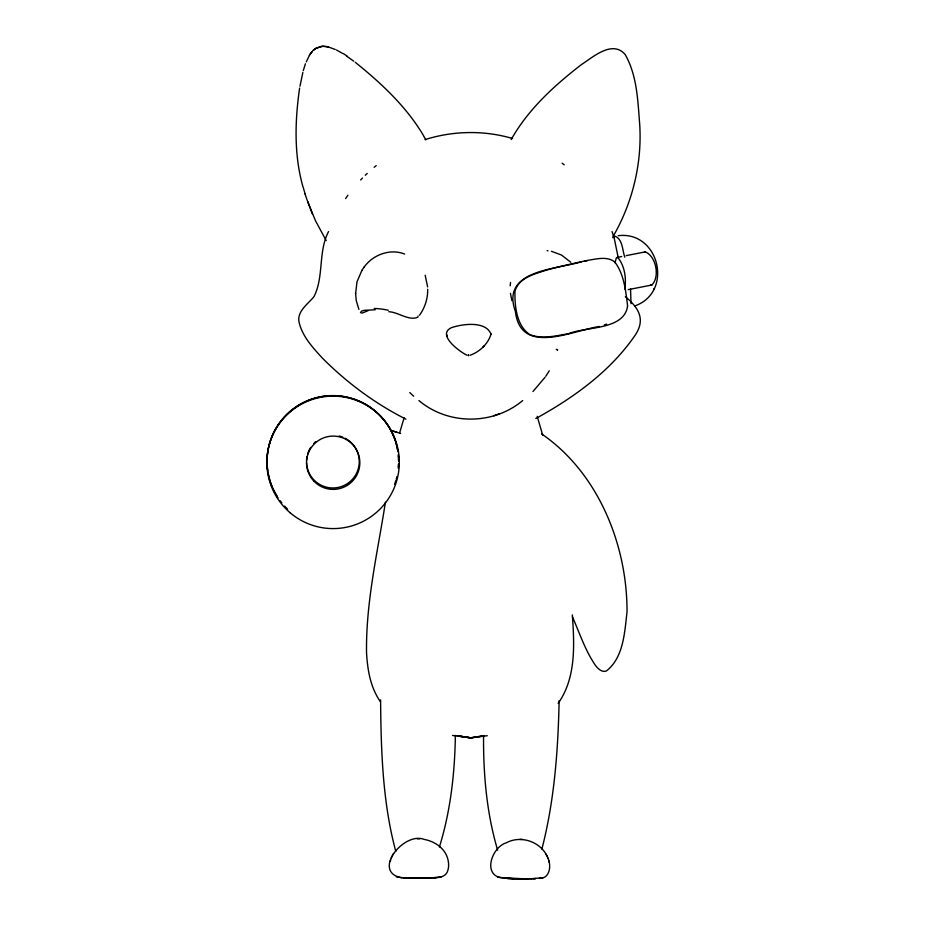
<?xml version="1.0" encoding="UTF-8"?>
<svg xmlns="http://www.w3.org/2000/svg" width="925" height="925" viewBox="0 0 925 925"><rect width="100%" height="100%" fill="white"/><g stroke="black" fill="none" stroke-linecap="round" stroke-linejoin="round"><path stroke-width="1.39" d="M355.605 293.607L357.004 281.801L361.918 270.377M380.591 699.878C381.042 750.51 382.534 802.241 395.784 851.347M483.636 735.687L483.544 738.404C483.428 775.994 486.908 814.035 497.638 850.168M510.195 285.802L510.554 282.449M615.021 262.839L616.327 257.832L621.727 256.491M418.031 316.072L417.903 317.183C409 321.264 398.386 312.107 388.812 311.702M468.57 354.761L468.385 355.767L468.223 355.038M299.608 88.083C294.89 121.071 293.849 155.308 303.192 187.613M631.035 303.654L630.526 288.901M299.978 86.187L302.868 72.416M385.424 502.183C377.689 552.017 365.849 601.724 366.531 652.449C367.445 669.561 370.347 687.425 380.429 701.728M430.391 878.022C418.817 878.264 437.988 878.045 439.849 877.189C442.809 876.622 445.804 875.085 447.145 872.252C449.527 867.083 448.845 860.955 446.706 855.822C442.821 846.699 433.536 841.149 424.101 839.368C403.427 831.332 371.226 872.46 401.936 877.79M491.071 333.902C488.215 343.892 479.693 351.824 470.062 355.281M491.002 334.191C485.949 320.744 462.512 323.842 451.354 327.716C436.496 334.757 459.69 351.708 466.79 355.142M390.281 861.464L390.674 859.88M399.646 432.784L404.121 417.788M624.803 289.086C626.468 278.541 624.78 265.88 617.842 257.532L617.033 257.404M303.261 70.635L305.423 63.79M541.865 849.138C554.387 800.807 558.099 750.452 559.128 700.664M439.41 846.988C450.313 811.826 454.614 774.803 455.32 738.069L455.297 735.363M634.804 305.944C673.874 292.15 659.247 230.707 618.258 235.69M328.548 231.562C317.934 251.924 324.155 276.737 313.933 296.705C308.048 304.036 296.647 311.309 299.099 322.316C302.394 336.434 312.685 347.488 322.178 357.894C346.644 382.511 374.914 403.52 405.925 419.164M306.256 61.883L309.401 55.465M391.344 857.81L392.073 856.099M653.617 289.409L653.917 288.785M511.167 139.594C528.094 109.427 554.098 85.736 581.166 64.785C592.937 57.119 612.5 39.555 625.207 54.575C637.279 75.815 637.834 101.38 639.753 125.152C642.043 163.898 632.423 203.084 612.986 236.638M393.518 853.417L392.524 855.163M309.343 55.327L310.65 53.557M558.122 703.405C576.24 677.898 574.402 644.54 572.332 614.882M309.644 54.829L311.968 51.869M545.842 376.186L549.277 370.833M419.476 315.275C424.887 307.771 427.94 298.532 427.674 289.271M345.661 198.551L347.881 195.233M363.93 267.383C372.706 254.791 390.061 248.235 404.664 254.063M361.687 270.713L364.126 267.082M545.068 377.238L532.985 391.495M310.916 52.979L312.315 51.488M612.812 237.725L614.79 236.153C622.814 238.916 622.317 250.467 624.803 257.219M360.646 179.97L362.438 178.028M482.711 347.372L484.376 345.649M312.951 50.621L313.725 50.089M365.283 175.241L367.225 173.438M313.309 50.274L315.205 48.909M314.026 49.626L315.598 48.655M374.151 167.286L376.232 165.633M522.694 400.548C493.36 425.199 448.22 425.338 418.921 400.548M315.541 48.505L320.177 46.736M315.922 48.262L322.004 46.458M535.818 418.528C573.269 397.935 609.656 371.862 634.33 336.399C645.673 320.64 639.869 308.522 625.346 296.705M368.046 310.661L362.265 313.066L360.484 312.638L361.525 311.17L364.161 310.326L375.249 309.771M644.193 252.409L645.338 251.889C656.114 256.237 660.149 276.968 651.801 285.027L628.179 289.629M604.337 324.929L606.58 324.108M539.448 878.368C550.04 878.773 551.624 865.222 547.739 857.695M493.707 415.788L499.708 413.648M425.049 139.606C453.273 130.679 484.168 130.124 512.577 138.519M599.4 326.479C572.436 330.537 520.625 356.379 515.387 311.447C500.437 269.776 556.145 269.614 581.675 261.752M441.549 876.75L430.333 878.022M542.894 877.709L531.297 878.727M626.156 255.624L645.338 251.889M452.545 735.444L470.721 737.849L482.122 735.93M320.57 46.493L322.478 46.423M484.295 735.872L470.733 737.849L457.216 735.872M584.415 261.243L587.028 260.827M487.313 735.71L470.733 737.849L459.297 736.161M434.426 877.825L436.311 877.686M426.841 878.103L434.345 877.779M416.181 878.137L410.989 878.114L419.326 878.114L414.897 878.137M417.314 838.871L419.765 838.825M322.42 46.273L325.45 46.504M508.935 878.449L520.833 878.681M548.143 858.666C542.339 842.305 521.48 834.547 506.322 842.802C492.192 846.861 482.203 874.518 501.327 877.848M430.553 878.01L432.218 877.941M532.025 878.715L535.679 878.623L533.528 878.681M523.076 878.727L531.574 878.727L527.782 878.75M517.514 878.657L512.473 878.565L521.469 878.681M519.919 878.692L522.59 878.657M322.906 46.262L326.502 46.643M422.979 878.137L426.922 878.091M421.904 878.137L426.541 878.103M426.425 878.103L418.424 878.137L422.864 878.137L420.933 878.137M418.886 878.137L422.968 878.137M424.806 878.114L425.673 878.114M415.603 878.137L422.39 878.137M412.307 878.114L413.417 878.114M414.805 878.137L416.828 878.137M519.931 878.669L520.833 878.704M411.232 878.114L403.392 877.883M524.359 878.738L520.382 878.692L528.279 878.75M412.55 878.114L415.66 878.137M520.382 878.692L524.463 878.727L516.925 878.657M526.001 878.738L526.949 878.738M407.96 878.045L411.347 878.114M513.583 878.588L514.45 878.6M516.3 878.646L518.324 878.669M512.727 878.577L509.074 878.449M410.885 878.103L403.473 877.894M403.786 877.906L396.374 876.912M650.541 284.993L651.801 285.027M507.12 878.357L497.789 877.062M519.931 839.368L522.371 839.449M505.027 878.23L512.381 878.565L505.166 878.23M504.842 878.218L502.946 878.056L508.565 878.426M547.126 250.687L547.982 250.779M325.912 46.435L327.022 46.736M458.603 735.849L470.721 737.849M326.964 46.597L327.566 46.84M551.427 251.288L561.51 255.046L570.783 262.272M327.508 46.701L328.109 46.967M328.051 46.828L335.197 49.487M397.033 432.264L392.154 430.853L400.583 433.455M336.422 49.973L342.516 53.372M541.668 433.929C598.197 472.837 627.266 544.709 627.023 611.853C624.664 632.041 623.647 657.629 606.303 671.03C601.897 672.648 598.024 668.729 595.584 665.584C585.294 650.761 579.721 633.313 572.471 616.94M346.898 56.298L353.732 61.2M355.258 62.287C381.401 83.366 406.561 106.768 423.719 135.952M562.111 163.17L564.181 164.812M409.763 392.558L413.695 396.258M326.201 240.593L315.483 220.763L307.539 201.176L312.361 214.01M424.066 136.761L425.87 139.825M546.987 856.007L546.004 854.249M446.683 334.781L447.342 336.365M358.9 309.389L356.275 300.717L355.582 293.237M612.049 231.562L614.154 237.841L618.131 257.266M305.053 193.892L307.192 200.378M537.205 416.308L542.778 435.478M425.176 275.268L427.627 286.912M303.539 188.423L305.146 194.111M548.791 860.747L549.161 862.331M511.872 300.694L510.45 293.341M344.967 438.172A26.363 26.363 0 0 1 358.067 469.438A26.363 26.363 0 0 1 329.554 487.752A26.363 26.363 0 0 1 306.568 462.858M306.568 460.361A26.363 26.363 0 0 1 307.019 456.615M307.609 454.187A26.363 26.363 0 0 1 310.719 447.353M313.829 443.41A26.363 26.363 0 0 1 315.633 441.688M339.105 435.987A26.363 26.363 0 0 1 342.701 437.143M398.525 464.153A65.756 65.744 0 0 1 398.34 466.963M287.594 509.074A65.756 65.744 0 0 1 284.634 506.079M281.871 502.899A65.756 65.744 0 0 1 280.136 500.679M276.968 496.043A65.756 65.744 0 0 1 268.042 472.536M267.811 471.16A65.756 65.744 0 0 1 317.518 397.415A65.756 65.744 0 0 1 395.241 440.635M395.669 441.977A65.756 65.744 0 0 1 397.854 451.55M398.34 455.736A65.756 65.744 0 0 1 398.583 461.355M398.606 464.234A65.802 65.802 0 0 1 398.305 468.362M396.929 476.502A65.802 65.802 0 0 1 396.247 479.173M395.854 480.503A65.802 65.802 0 0 1 394.536 484.411M278.055 497.893A65.802 65.802 0 0 1 272.748 488.25M272.204 486.978A65.802 65.802 0 0 1 267.984 472.455M267.764 471.091A65.802 65.802 0 0 1 322.571 396.49A65.802 65.802 0 0 1 397.738 450.51M398.305 454.603A65.802 65.802 0 0 1 398.663 461.483M556.272 349.28A55.604 3.422 7.4 0 1 557.613 349.904M557.174 349.847A55.327 3.295 7.6 0 1 557.486 350.008M374.209 308.464A54.124 25.276 24.3 0 1 388.28 310.245M343.429 53.685A116.7 114.191 4.3 0 1 347.06 56.055M627.578 305.909C624.468 330.364 585.883 326.409 568.47 333.717C555.832 335.763 542.177 339.521 529.771 334.584C516.404 325.507 514.67 306.163 514.959 291.306C518.786 277.593 534.5 274.101 546.317 270.181C560.064 266.354 574.02 263.243 587.988 260.295C596.729 259.023 607.343 255.878 614.917 262.133C624.155 274.436 625.751 291.028 627.578 305.909M507.039 878.357L508.704 878.438L507.039 878.357M289.999 512.658A66.23 66.23 0 0 0 398.189 474.525A66.23 66.23 0 0 0 311.078 399.901A66.23 66.23 0 0 0 289.999 512.658M313.899 481.139A26.652 26.652 0 0 0 358.761 470.258A26.652 26.652 0 0 0 326.907 436.843A26.652 26.652 0 0 0 313.899 481.139"/></g></svg>
